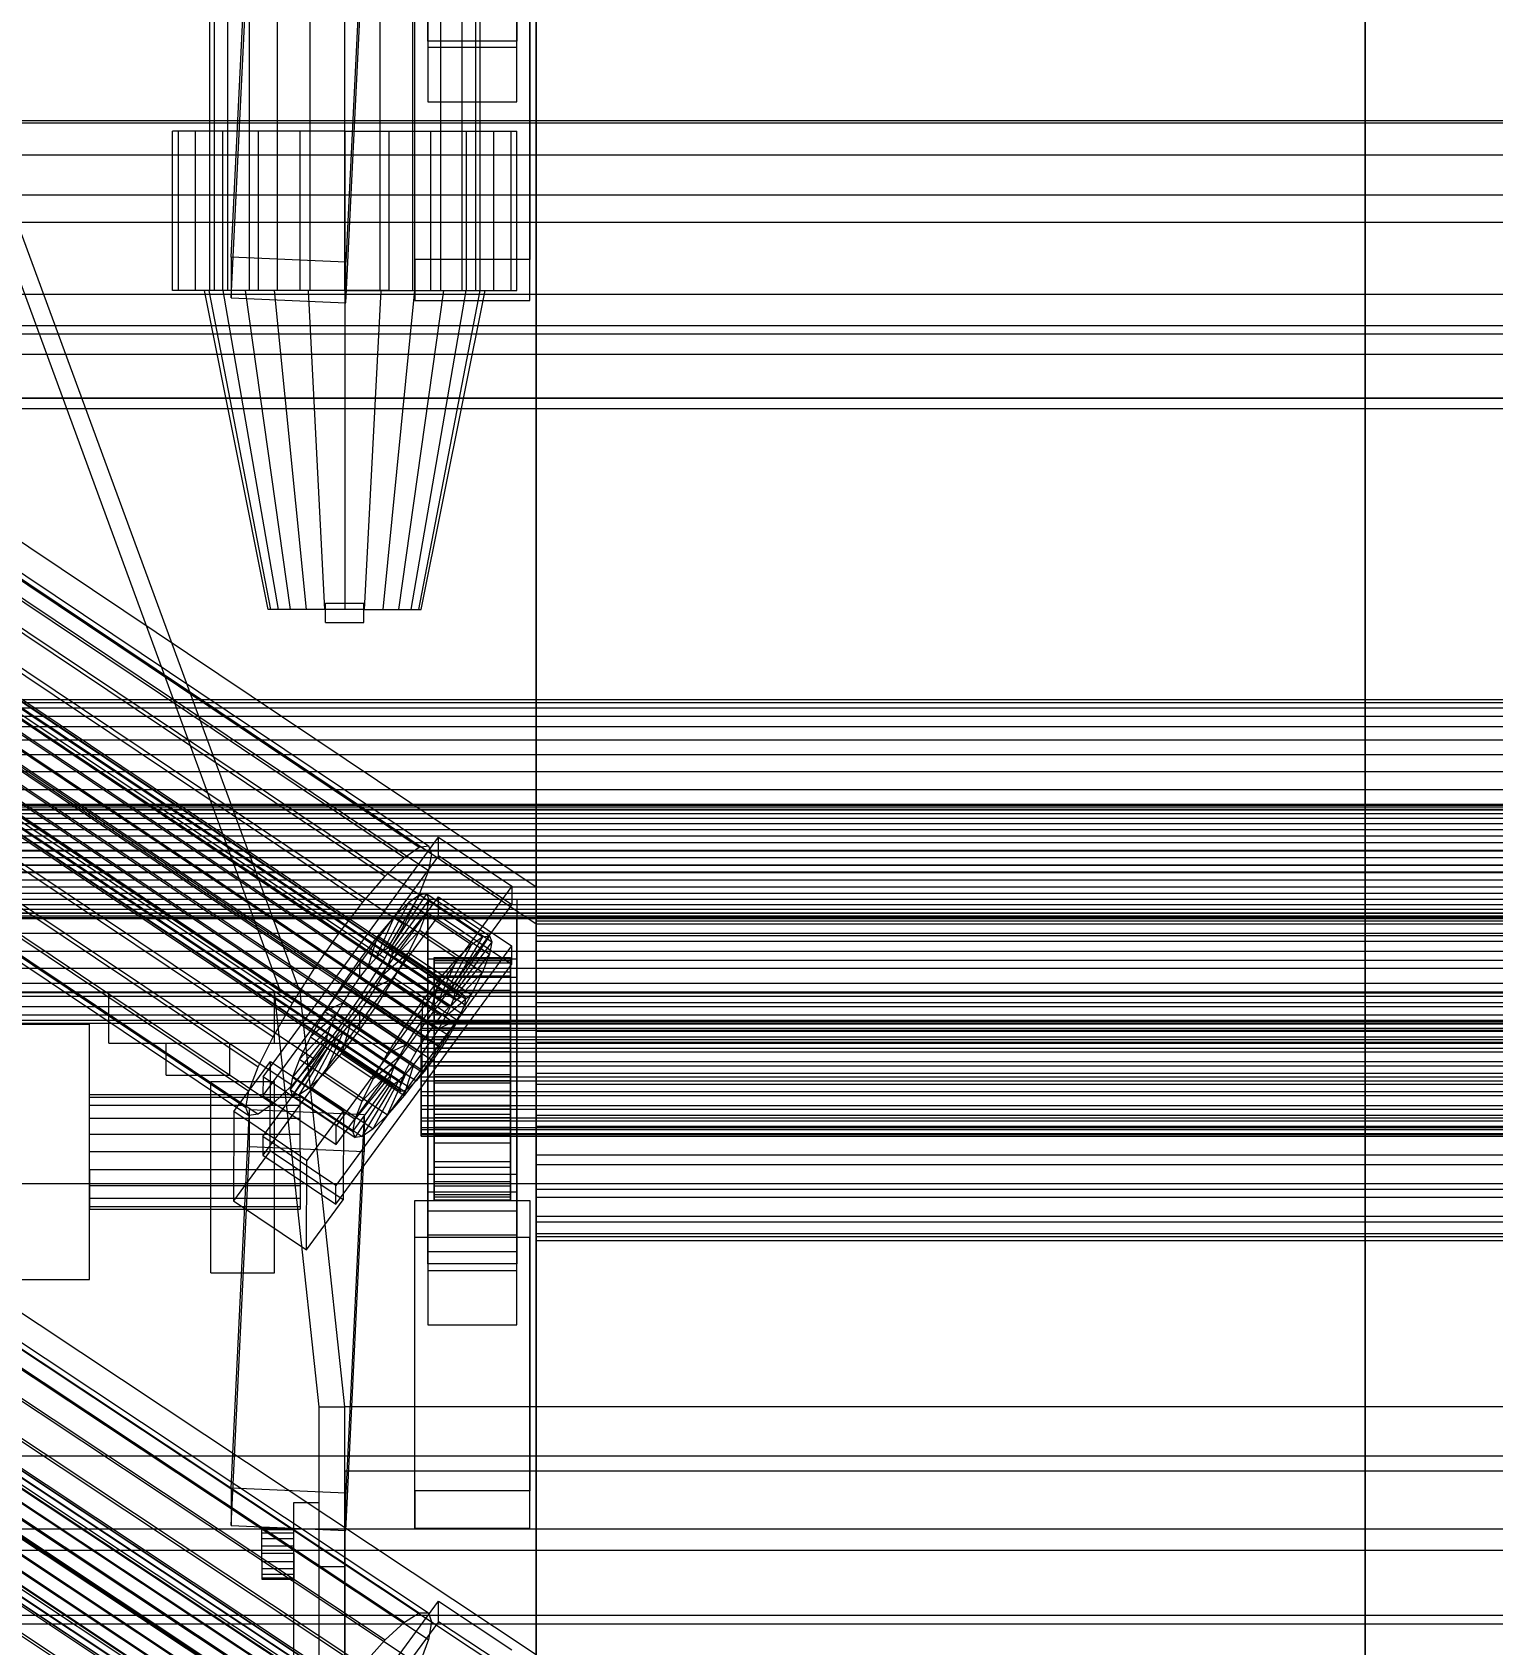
# Model space of a CAD drawing. Header units: millimetres. Extents: x -1970 to 34302, y -65268 to 6837.
# Drawn here: x -209 to 20, y -33802.3 to -33549.5 of the extents above; entities that cross this region are included whole.
import ezdxf

# ---------------------------------------------------------------- set-up
doc = ezdxf.new("R2010")
doc.units = ezdxf.units.MM
for name, color, linetype, lineweight in [('COTAS_O', 1, 'Continuous', 0), ('frontal_briquetadora', 7, 'Continuous', 0), ('frontal_C01', 7, 'Continuous', 0), ('frontal_C02', 7, 'Continuous', 0), ('frontal_mezcladora', 7, 'Continuous', 0), ('frontal_tolva', 7, 'Continuous', 0)]:
    doc.layers.add(name, color=color, linetype=linetype, lineweight=lineweight)
doc.dimstyles.new('R19_100', dxfattribs={"dimtxt": 250, "dimasz": 150, "dimexe": 150, "dimexo": 80, "dimgap": 100, "dimtad": 1, "dimtih": 1, "dimtoh": 1, "dimdsep": 46, "dimcen": 0.09, "dimadec": 0, "dimazin": 0, "dimtfac": 1, "dimtdec": 4, "dimtofl": 0, "dimtmove": 0, "dimatfit": 3, "dimfxl": 1, "dimtolj": 1, "dimtzin": 0, "dimarcsym": 0})

# ---------------------------------------------------------------- blocks, each defined once
blk = doc.blocks.new('*D35')
at = {"layer": 'COTAS_O', "color": 0, "lineweight": -2, "transparency": 16777216}
for p, q in [((-1725, -34320), (-1725, -33550)), ((1725, -34320), (1725, -33550)), ((-1575, -33700), (1575, -33700))]:
    blk.add_line(p, q, dxfattribs=at)
at = {"layer": 'COTAS_O', "color": 0, "transparency": 16777216}
for points in [[(-1575, -33675), (-1575, -33725), (-1725, -33700)], [(1575, -33675), (1575, -33725), (1725, -33700)]]:
    blk.add_solid(points, dxfattribs=at)
at = {"layer": 'Defpoints', "color": 0, "transparency": 16777216}
for p in [(1725, -33700), (-1725, -34400), (1725, -34400)]:
    blk.add_point(p, dxfattribs=at)
blk = doc.blocks.new('*D38')
at = {"layer": 'COTAS_O', "color": 0, "lineweight": -2, "transparency": 16777216}
for p, q in [((-570, -33700), (200, -33700)), ((50, -34750), (50, -33850)), ((-570, -34900), (200, -34900))]:
    blk.add_line(p, q, dxfattribs=at)
at = {"layer": 'COTAS_O', "color": 0, "transparency": 16777216}
for points in [[(25, -33850), (75, -33850), (50, -33700)], [(25, -34750), (75, -34750), (50, -34900)]]:
    blk.add_solid(points, dxfattribs=at)
at = {"layer": 'Defpoints', "color": 0, "transparency": 16777216}
for p in [(-650, -33700), (50, -33700), (-650, -34900)]:
    blk.add_point(p, dxfattribs=at)

msp = doc.modelspace()

# ---------------------------------------------------------------- linework, layer by layer
at = {"layer": 'frontal_briquetadora'}
for p, q in [((-170, -33700), (-305, -33332.75)), ((-167, -33700), (-302, -33332.75)), ((-197, -33700), (-171, -33700)), ((-197, -33708), (-197, -33700)), ((-164, -33765), (-171, -33700)), ((-167, -33700), (-171, -33700)), ((-171, -33708), (-171, -33700)), ((-171, -33700), (211, -33700)), ((-170, -33700), (-167, -33700)), ((-170, -33700), (210, -33700)), ((-167, -33700), (207, -33700)), ((-160, -33765), (-167, -33700)), ((-225, -33705), (-200, -33705)), ((-200, -33745), (-200, -33705)), ((-197, -33708), (-171, -33708)), ((-188, -33708), (-178, -33708)), ((-188, -33713), (-188, -33708)), ((-178, -33713), (-178, -33708)), ((-171, -33708), (211, -33708)), ((-188, -33713), (-178, -33713)), ((-181, -33714), (-171, -33714)), ((-181, -33744), (-181, -33714)), ((-171, -33744), (-171, -33714)), ((-200, -33716.44), (-200, -33716)), ((-200, -33716), (-167, -33716)), ((-200, -33717.719), (-200, -33716.44)), ((-200, -33716.44), (-167, -33716.44)), ((-167, -33716.44), (-167, -33716)), ((-167, -33717.719), (-167, -33716.44)), ((-200, -33719.71), (-200, -33717.719)), ((-200, -33717.719), (-167, -33717.719)), ((-200, -33722.219), (-200, -33719.71)), ((-200, -33719.71), (-167, -33719.71)), ((-167, -33719.71), (-167, -33717.719)), ((-167, -33722.219), (-167, -33719.71)), ((-200, -33725), (-200, -33722.219)), ((-200, -33722.219), (-167, -33722.219)), ((-167, -33725), (-167, -33722.219)), ((-200, -33727.781), (-200, -33725)), ((-167, -33725), (-200, -33725)), ((-167, -33725), (-167, -33727.781)), ((-200, -33727.781), (-200, -33730.29)), ((-200, -33727.781), (-167, -33727.781)), ((-167, -33727.781), (-167, -33730.29)), ((-200, -33730.29), (-200, -33732.281)), ((-200, -33730.29), (-167, -33730.29)), ((-200, -33732.281), (-200, -33733.56)), ((-200, -33732.281), (-167, -33732.281)), ((-167, -33730.29), (-167, -33732.281)), ((-167, -33732.281), (-167, -33733.56)), ((-200, -33733.56), (-200, -33734)), ((-200, -33733.56), (-167, -33733.56)), ((-200, -33734), (-167, -33734)), ((-167, -33733.56), (-167, -33734)), ((-225, -33745), (-200, -33745)), ((-181, -33744), (-171, -33744)), ((-164, -33765), (-160, -33765)), ((-164, -33920), (-164, -33765)), ((-164, -33790), (-164, -33765)), ((200, -33765), (-160, -33765)), ((-160, -33920), (-160, -33765)), ((-160, -33790), (-160, -33765)), ((200, -33775.055), (-160, -33775.055)), ((-160, -33775.055), (-160, -33778.229)), ((-160, -33777.753), (-160, -33775.055)), ((-160, -33781.33), (-160, -33775.701)), ((-160, -33775.701), (-160, -33775.882)), ((-160, -33775.882), (-160, -33781.854)), ((-160, -33786.061), (-160, -33777.753)), ((-160, -33778.229), (-160, -33786.965)), ((-168, -33780), (-164, -33780)), ((-168, -33875), (-168, -33780)), ((-164, -33875), (-164, -33780)), ((-160, -33792.217), (-160, -33781.33)), ((-160, -33781.854), (-160, -33793.034)), ((-173, -33784.196), (-173, -33784)), ((-173, -33784), (-168, -33784)), ((-173, -33784.764), (-173, -33784.196)), ((-173, -33784.196), (-168, -33784.196)), ((-173, -33785.649), (-173, -33784.764)), ((-173, -33784.764), (-168, -33784.764)), ((-173, -33786.764), (-173, -33785.649)), ((-173, -33785.649), (-168, -33785.649)), ((-168, -33784.196), (-168, -33784)), ((-168, -33784.764), (-168, -33784.196)), ((-168, -33785.649), (-168, -33784.764)), ((-168, -33786.764), (-168, -33785.649)), ((-173, -33788), (-173, -33786.764)), ((-173, -33786.764), (-168, -33786.764)), ((-173, -33789.236), (-173, -33788)), ((-168, -33788), (-173, -33788)), ((-168, -33788), (-168, -33786.764)), ((-168, -33788), (-168, -33789.236)), ((-160, -33799.164), (-160, -33786.061)), ((-160, -33786.965), (-160, -33800.407)), ((-173, -33789.236), (-173, -33790.351)), ((-173, -33789.236), (-168, -33789.236)), ((-173, -33790.351), (-173, -33791.236)), ((-173, -33790.351), (-168, -33790.351)), ((-168, -33789.236), (-168, -33790.351)), ((-168, -33790.351), (-168, -33791.236)), ((-164, -33790), (-160, -33790)), ((-173, -33791.236), (-173, -33791.804)), ((-173, -33791.236), (-168, -33791.236)), ((-173, -33791.804), (-173, -33792)), ((-173, -33791.804), (-168, -33791.804)), ((-173, -33792), (-168, -33792)), ((-168, -33791.236), (-168, -33791.804)), ((-168, -33791.804), (-168, -33792)), ((-160, -33807.297), (-160, -33792.217)), ((-160, -33793.034), (-160, -33808.326)), ((-160, -33815.779), (-160, -33799.164)), ((-160, -33800.407), (-160, -33817.241))]:
    msp.add_line(p, q, dxfattribs=at)
at = {"layer": 'frontal_C01'}
for p, q in [((-130, -33803.877), (-130, -33491.691)), ((0, -33803.877), (0, -33491.691)), ((-130, -33497.378), (-130, -33809.565)), ((0, -33497.378), (0, -33809.565)), ((-147, -33506.375), (-147, -33551.849)), ((-133, -33551.849), (-133, -33506.375)), ((-177.811, -33584.731), (-174.943, -33525.912)), ((-156.962, -33526.698), (-159.83, -33585.518)), ((-177.811, -33591.135), (-174.943, -33532.316)), ((-159.83, -33591.922), (-156.962, -33533.103)), ((-147, -33550.914), (-147, -33535.546)), ((-133, -33535.546), (-133, -33550.914)), ((-149, -33585.123), (-149, -33540.028)), ((-131, -33540.028), (-131, -33585.123)), ((-147, -33545.02), (-147, -33560.388)), ((-133, -33560.388), (-133, -33545.02)), ((-149, -33591.526), (-149, -33546.432)), ((-131, -33591.526), (-131, -33546.432)), ((-147, -33548.647), (-147, -33551.849)), ((-133, -33551.849), (-133, -33548.647)), ((-133, -33550.914), (-147, -33550.914)), ((-147, -33550.914), (-147, -33560.388)), ((-147, -33551.849), (-133, -33551.849)), ((-133, -33560.388), (-133, -33550.914)), ((-147, -33560.388), (-133, -33560.388)), ((-425, -33579.245), (425, -33579.245)), ((-159.83, -33585.518), (-177.811, -33584.731)), ((-177.811, -33584.731), (-177.811, -33591.135)), ((-159.83, -33591.922), (-159.83, -33585.518)), ((-131, -33585.123), (-149, -33585.123)), ((-149, -33585.123), (-149, -33591.526)), ((-131, -33591.526), (-131, -33585.123)), ((425, -33590.613), (-425, -33590.613)), ((-177.811, -33591.135), (-159.83, -33591.922)), ((-149, -33591.526), (-131, -33591.526)), ((425, -33595.509), (-425, -33595.509)), ((-425, -33606.878), (425, -33606.878)), ((-311.15, -33654.12), (311.15, -33654.12)), ((-311.15, -33654.563), (311.15, -33654.563)), ((-311.15, -33655.405), (311.15, -33655.405)), ((-311.15, -33656.702), (311.15, -33656.702)), ((-311.15, -33658.33), (311.15, -33658.33)), ((-311.15, -33660.394), (311.15, -33660.394)), ((-311.15, -33662.695), (311.15, -33662.695)), ((-311.15, -33665.385), (311.15, -33665.385)), ((-311.15, -33668.203), (311.15, -33668.203)), ((-440, -33670.486), (440, -33670.486)), ((-440, -33670.643), (440, -33670.643)), ((-440, -33670.942), (440, -33670.942)), ((-440, -33671.401), (440, -33671.401)), ((-440, -33671.978), (440, -33671.978)), ((311.15, -33671.336), (-311.15, -33671.336)), ((-440, -33672.709), (440, -33672.709)), ((-440, -33673.525), (440, -33673.525)), ((-440, -33674.478), (440, -33674.478)), ((-311.15, -33674.479), (311.15, -33674.479)), ((-440, -33675.477), (440, -33675.477)), ((440, -33676.586), (-440, -33676.586)), ((-334.938, -33676.398), (-150.629, -33798.729)), ((-332.629, -33674.95), (-148.32, -33797.282)), ((-331.181, -33674.943), (-146.872, -33797.274)), ((-330.692, -33676.376), (-146.383, -33798.708)), ((-440, -33677.7), (440, -33677.7)), ((-440, -33678.891), (440, -33678.891)), ((-356.348, -33679.321), (-142.549, -33821.225)), ((-355.53, -33678.808), (-141.731, -33820.712)), ((-355.017, -33678.805), (-141.218, -33820.71)), ((-354.844, -33679.313), (-141.045, -33821.218)), ((-337.95, -33679.186), (-153.641, -33801.518)), ((-331.197, -33679.153), (-146.887, -33801.484)), ((-311.15, -33677.841), (311.15, -33677.841)), ((-440, -33680.045), (440, -33680.045)), ((-440, -33681.236), (440, -33681.236)), ((-358.659, -33681.705), (-144.861, -33823.609)), ((-357.415, -33680.309), (-143.617, -33822.213)), ((-355.541, -33681.689), (-141.742, -33823.594)), ((-355.022, -33680.297), (-141.224, -33822.201)), ((-311.15, -33681.095), (311.15, -33681.095)), ((-440, -33682.35), (440, -33682.35)), ((-440, -33683.459), (440, -33683.459)), ((-440, -33684.458), (440, -33684.458)), ((-146.196, -33825.318), (-359.995, -33683.414)), ((-356.363, -33683.396), (-142.565, -33825.3)), ((-341.461, -33683.127), (-157.152, -33805.458)), ((-332.659, -33683.083), (-148.35, -33805.414)), ((-311.15, -33684.456), (311.15, -33684.456)), ((-440, -33685.411), (440, -33685.411)), ((-440, -33686.227), (440, -33686.227)), ((-440, -33686.958), (440, -33686.958)), ((-362.578, -33687.291), (-148.779, -33829.196)), ((-361.332, -33685.319), (-147.533, -33827.224)), ((-358.68, -33687.272), (-144.881, -33829.176)), ((-357.434, -33685.3), (-143.635, -33827.204)), ((-440, -33687.534), (440, -33687.534)), ((-440, -33687.994), (440, -33687.994)), ((-440, -33688.293), (440, -33688.293)), ((-440, -33688.449), (440, -33688.449)), ((-363.648, -33689.195), (-149.85, -33831.1)), ((-360.017, -33689.177), (-146.218, -33831.082)), ((-160.922, -33810.281), (-345.231, -33687.95)), ((-334.981, -33687.899), (-150.672, -33810.23)), ((-311.15, -33687.6), (311.15, -33687.6)), ((-364.989, -33692.294), (-151.191, -33834.199)), ((-364.471, -33690.902), (-150.672, -33832.806)), ((-362.596, -33692.282), (-148.798, -33834.187)), ((-361.352, -33690.886), (-147.554, -33832.79)), ((-311.15, -33690.732), (311.15, -33690.732)), ((-365.168, -33693.278), (-151.369, -33835.182)), ((-364.995, -33693.786), (-151.196, -33835.69)), ((-364.482, -33693.783), (-150.683, -33835.688)), ((-363.664, -33693.27), (-149.865, -33835.175)), ((-349.002, -33693.327), (-164.693, -33815.658)), ((-338.003, -33693.272), (-153.694, -33815.604)), ((-311.15, -33693.551), (311.15, -33693.551)), ((-311.15, -33696.241), (311.15, -33696.241)), ((-352.519, -33698.892), (-168.21, -33821.223)), ((-341.52, -33698.837), (-157.211, -33821.169)), ((-311.15, -33698.542), (311.15, -33698.542)), ((-311.15, -33700.606), (311.15, -33700.606)), ((-311.15, -33702.233), (311.15, -33702.233)), ((-355.541, -33704.266), (-171.232, -33826.597)), ((-345.291, -33704.214), (-160.982, -33826.546)), ((-311.15, -33703.531), (311.15, -33703.531)), ((-311.15, -33704.373), (311.15, -33704.373)), ((-311.15, -33704.816), (311.15, -33704.816)), ((-349.061, -33709.038), (-164.752, -33831.369)), ((-130, -33803.877), (-228.298, -33738.634)), ((-228.298, -33744.321), (-130, -33809.565)), ((-172.809, -33832.716), (-145.277, -33795.477)), ((-145.289, -33798.679), (-145.277, -33795.477)), ((-145.277, -33795.477), (-133.809, -33803.089)), ((-450, -33797.635), (450, -33797.635)), ((-150.629, -33798.729), (-148.32, -33797.282)), ((-148.32, -33797.282), (-146.872, -33797.274)), ((-146.872, -33797.274), (-146.383, -33798.708)), ((-145.289, -33798.679), (-172.821, -33835.918)), ((-153.641, -33801.518), (-150.629, -33798.729)), ((-146.383, -33798.708), (-146.887, -33801.484)), ((-133.821, -33806.291), (-145.289, -33798.679)), ((-157.152, -33805.458), (-153.641, -33801.518)), ((-146.887, -33801.484), (-148.35, -33805.414))]:
    msp.add_line(p, q, dxfattribs=at)
at = {"layer": 'frontal_C02'}
for p, q in [((-130, -33683.511), (-130, -33398.69)), ((0, -33683.511), (0, -33398.69)), ((-130, -33404.431), (-130, -33689.252)), ((0, -33404.431), (0, -33689.252)), ((-334.938, -33555.385), (-150.629, -33678.869)), ((-332.629, -33553.761), (-148.32, -33677.245)), ((-331.181, -33553.564), (-146.872, -33677.048)), ((-330.692, -33554.807), (-146.383, -33678.291)), ((-356.348, -33557.977), (-142.549, -33701.219)), ((-355.53, -33557.402), (-141.731, -33700.643)), ((-355.017, -33557.332), (-141.218, -33700.574)), ((-354.844, -33557.773), (-141.045, -33701.014)), ((-337.95, -33558.325), (-153.641, -33681.809)), ((-331.197, -33557.406), (-146.887, -33680.89)), ((-358.659, -33560.456), (-144.861, -33703.698)), ((-357.415, -33559.019), (-143.617, -33702.261)), ((-355.541, -33560.032), (-141.742, -33703.274)), ((-355.022, -33558.694), (-141.224, -33701.935)), ((-450, -33563.331), (450, -33563.331)), ((-146.196, -33705.433), (-359.995, -33562.191)), ((-356.363, -33561.697), (-142.565, -33704.939)), ((-341.461, -33562.381), (-157.152, -33685.865)), ((-332.659, -33561.184), (-148.35, -33684.668)), ((430, -33563.746), (-430, -33563.746)), ((-361.332, -33564.105), (-147.533, -33707.346)), ((-358.68, -33565.538), (-144.881, -33708.779)), ((-357.434, -33563.575), (-143.635, -33706.817)), ((-334.981, -33565.883), (-150.672, -33689.367)), ((-363.648, -33567.946), (-149.85, -33711.187)), ((-362.578, -33566.068), (-148.779, -33709.309)), ((-360.017, -33567.452), (-146.218, -33710.693)), ((-160.922, -33690.761), (-345.231, -33567.277)), ((430, -33568.746), (-430, -33568.746)), ((-364.989, -33570.949), (-151.191, -33714.191)), ((-364.471, -33569.611), (-150.672, -33712.852)), ((-362.596, -33570.624), (-148.798, -33713.865)), ((-361.352, -33569.187), (-147.554, -33712.428)), ((-365.168, -33571.87), (-151.369, -33715.112)), ((-364.995, -33572.311), (-151.196, -33715.552)), ((-364.482, -33572.241), (-150.683, -33715.482)), ((-363.664, -33571.666), (-149.865, -33714.907)), ((-349.002, -33572.678), (-164.693, -33696.162)), ((-338.003, -33571.183), (-153.694, -33694.667)), ((450, -33575.022), (-450, -33575.022)), ((-352.519, -33578.218), (-168.21, -33701.702)), ((-341.52, -33576.722), (-157.211, -33700.206)), ((-355.541, -33583.517), (-171.232, -33707.001)), ((-345.291, -33582.124), (-160.982, -33705.608)), ((-357.863, -33588.216), (-173.554, -33711.7)), ((-349.061, -33587.019), (-164.752, -33710.503)), ((-352.572, -33591.076), (-168.263, -33714.56)), ((-359.326, -33591.994), (-175.016, -33715.478)), ((-359.83, -33594.593), (-175.521, -33718.077)), ((-359.341, -33595.837), (-175.032, -33719.321)), ((-357.893, -33595.64), (-173.584, -33719.124)), ((-355.584, -33594.016), (-171.275, -33717.5)), ((450, -33596.803), (-450, -33596.803)), ((-450, -33608.494), (450, -33608.494)), ((-130, -33683.511), (-228.298, -33617.653)), ((-228.298, -33623.394), (-130, -33689.252)), ((-172.809, -33713.273), (-145.277, -33675.68)), ((-148.32, -33677.245), (-146.872, -33677.048)), ((-146.872, -33677.048), (-146.383, -33678.291)), ((-145.289, -33678.602), (-145.277, -33675.68)), ((-145.277, -33675.68), (-133.809, -33683.363)), ((-145.289, -33678.602), (-172.821, -33716.195)), ((-153.641, -33681.809), (-150.629, -33678.869)), ((-150.629, -33678.869), (-148.32, -33677.245)), ((-146.383, -33678.291), (-146.887, -33680.89)), ((-133.821, -33686.286), (-145.289, -33678.602)), ((-157.152, -33685.865), (-153.641, -33681.809)), ((-146.887, -33680.89), (-148.35, -33684.668)), ((-133.809, -33683.363), (-161.341, -33720.956)), ((-153.199, -33692.96), (-148.226, -33684.716)), ((-152.686, -33692.89), (-147.143, -33684.569)), ((-148.35, -33684.668), (-150.672, -33689.367)), ((-148.226, -33684.716), (-149.953, -33685.931)), ((-147.143, -33684.569), (-148.226, -33684.716)), ((-148.226, -33684.716), (-138.396, -33691.302)), ((-147.143, -33684.569), (-137.313, -33691.155)), ((-146.777, -33685.499), (-147.143, -33684.569)), ((-133.809, -33683.363), (-133.821, -33686.286)), ((-130, -33968.332), (-130, -33683.511)), ((0, -33683.511), (-130, -33683.511)), ((0, -33968.332), (0, -33683.511)), ((130, -33683.511), (0, -33683.511)), ((-172.847, -33722.625), (-145.315, -33685.032)), ((-161.353, -33723.879), (-133.821, -33686.286)), ((-160.922, -33690.761), (-157.152, -33685.865)), ((-154.017, -33693.535), (-149.953, -33685.931)), ((-152.513, -33693.331), (-146.777, -33685.499)), ((-149.953, -33685.931), (-152.207, -33688.13)), ((-149.953, -33685.931), (-140.123, -33692.517)), ((-147.155, -33687.443), (-146.777, -33685.499)), ((-147, -33688.333), (-147, -33685.41)), ((-147, -33685.41), (-133, -33685.41)), ((-147, -33731.314), (-147, -33685.41)), ((-146.777, -33685.499), (-136.948, -33692.085)), ((-145.327, -33687.955), (-145.315, -33685.032)), ((-145.315, -33685.032), (-133.847, -33692.716)), ((-133, -33685.41), (-133, -33688.333)), ((-133, -33685.41), (-133, -33731.314)), ((-145.327, -33687.955), (-172.859, -33725.548)), ((-155.085, -33694.577), (-152.207, -33688.13)), ((-152.207, -33688.13), (-154.833, -33691.164)), ((-150.672, -33689.367), (-153.694, -33694.667)), ((-152.692, -33694.252), (-147.155, -33687.443)), ((-152.207, -33688.13), (-142.377, -33694.716)), ((-148.249, -33690.269), (-147.155, -33687.443)), ((-147.155, -33687.443), (-137.325, -33694.029)), ((-133, -33688.333), (-147, -33688.333)), ((-147, -33688.333), (-147, -33734.237)), ((-133.859, -33695.638), (-145.327, -33687.955)), ((-133, -33734.237), (-133, -33688.333)), ((-130, -33689.252), (-130, -33688.159)), ((-130, -33688.159), (-130, -33688.795)), ((-130, -33688.159), (130, -33688.159)), ((-130, -33688.795), (-130, -33691.118)), ((-130, -33688.795), (130, -33688.795)), ((-130, -33689.252), (-130, -33974.073)), ((-130, -33689.252), (0, -33689.252)), ((-130, -33692.001), (-130, -33689.252)), ((-130, -33689.252), (130, -33689.252)), ((0, -33689.252), (0, -33974.073)), ((0, -33689.252), (130, -33689.252)), ((-164.693, -33696.162), (-160.922, -33690.761)), ((-154.833, -33691.164), (-157.653, -33694.826)), ((-156.329, -33696.014), (-154.833, -33691.164)), ((-154.833, -33691.164), (-145.003, -33697.75)), ((-153.21, -33695.59), (-148.249, -33690.269)), ((-149.985, -33693.784), (-148.249, -33690.269)), ((-148.249, -33690.269), (-138.419, -33696.855)), ((-138.396, -33691.302), (-143.369, -33699.546)), ((-137.313, -33691.155), (-142.856, -33699.476)), ((-136.948, -33692.085), (-142.683, -33699.917)), ((-140.123, -33692.517), (-138.396, -33691.302)), ((-138.396, -33691.302), (-137.313, -33691.155)), ((-136.948, -33692.085), (-137.325, -33694.029)), ((-137.313, -33691.155), (-136.948, -33692.085)), ((-130, -33691.118), (-130, -33694.969)), ((-130, -33691.118), (130, -33691.118)), ((-130, -33696.218), (-130, -33692.001)), ((-130, -33692.001), (130, -33692.001)), ((-133.847, -33692.716), (-161.379, -33730.309)), ((-157.653, -33694.826), (-160.474, -33698.867)), ((-157.653, -33694.826), (-157.665, -33697.749)), ((-147.823, -33701.412), (-157.653, -33694.826)), ((-153.694, -33694.667), (-157.211, -33700.206)), ((-156.329, -33696.014), (-155.085, -33694.577)), ((-155.085, -33694.577), (-154.017, -33693.535)), ((-145.255, -33701.163), (-155.085, -33694.577)), ((-154.033, -33697.255), (-149.985, -33693.784)), ((-154.017, -33693.535), (-153.199, -33692.96)), ((-144.188, -33700.121), (-154.017, -33693.535)), ((-152.692, -33694.252), (-153.21, -33695.59)), ((-153.199, -33692.96), (-152.686, -33692.89)), ((-143.369, -33699.546), (-153.199, -33692.96)), ((-152.513, -33693.331), (-152.692, -33694.252)), ((-142.862, -33700.838), (-152.692, -33694.252)), ((-142.856, -33699.476), (-152.686, -33692.89)), ((-152.686, -33692.89), (-152.513, -33693.331)), ((-142.683, -33699.917), (-152.513, -33693.331)), ((-152.246, -33697.748), (-149.985, -33693.784)), ((-149.985, -33693.784), (-140.156, -33700.37)), ((-147, -33697.685), (-147, -33694.762)), ((-147, -33694.762), (-133, -33694.762)), ((-147, -33740.667), (-147, -33694.762)), ((-146, -33704.549), (-146, -33694.555)), ((-146, -33694.555), (-146, -33695.031)), ((-146, -33694.555), (-134, -33694.555)), ((-146, -33695.373), (-146, -33694.555)), ((-142.377, -33694.716), (-145.255, -33701.163)), ((-145.003, -33697.75), (-142.377, -33694.716)), ((-140.123, -33692.517), (-144.188, -33700.121)), ((-137.325, -33694.029), (-142.862, -33700.838)), ((-142.377, -33694.716), (-140.123, -33692.517)), ((-137.325, -33694.029), (-138.419, -33696.855)), ((-134, -33695.031), (-134, -33694.555)), ((-134, -33694.555), (-134, -33704.549)), ((-134, -33694.555), (-134, -33695.373)), ((-133.847, -33692.716), (-133.859, -33695.638)), ((-133, -33694.762), (-133, -33697.685)), ((-133, -33694.762), (-133, -33740.667)), ((-168.21, -33701.702), (-164.693, -33696.162)), ((-161.391, -33733.231), (-133.859, -33695.638)), ((-157.665, -33697.749), (-156.329, -33696.014)), ((-146.499, -33702.6), (-156.329, -33696.014)), ((-154.033, -33697.255), (-155.103, -33699.133)), ((-153.21, -33695.59), (-154.033, -33697.255)), ((-144.203, -33703.841), (-154.033, -33697.255)), ((-143.38, -33702.176), (-153.21, -33695.59)), ((-146, -33704.774), (-146, -33695.031)), ((-146, -33695.031), (-146, -33696.768)), ((-146, -33695.031), (-134, -33695.031)), ((-146, -33704.936), (-146, -33695.373)), ((-146, -33695.373), (-134, -33695.373)), ((-146, -33697.429), (-146, -33695.373)), ((-146, -33705.597), (-146, -33696.768)), ((-146, -33696.768), (-146, -33699.649)), ((-146, -33696.768), (-134, -33696.768)), ((-138.419, -33696.855), (-143.38, -33702.176)), ((-138.419, -33696.855), (-140.156, -33700.37)), ((-134, -33696.768), (-134, -33695.031)), ((-134, -33695.031), (-134, -33704.774)), ((-134, -33695.373), (-134, -33704.936)), ((-134, -33695.373), (-134, -33697.429)), ((-134, -33699.649), (-134, -33696.768)), ((-134, -33696.768), (-134, -33705.597)), ((-130, -33694.969), (-130, -33700.086)), ((-130, -33694.969), (130, -33694.969)), ((-130, -33701.616), (-130, -33696.218)), ((-130, -33696.218), (130, -33696.218)), ((-160.474, -33698.867), (-163.105, -33703.011)), ((-159.001, -33699.663), (-160.474, -33698.867)), ((-160.474, -33698.867), (-150.644, -33705.453)), ((-160.247, -33701.626), (-159.001, -33699.663)), ((-159.001, -33699.663), (-157.665, -33697.749)), ((-149.171, -33706.249), (-159.001, -33699.663)), ((-157.665, -33697.749), (-147.835, -33704.335)), ((-155.103, -33699.133), (-156.35, -33701.096)), ((-155.103, -33699.133), (-152.246, -33697.748)), ((-145.274, -33705.719), (-155.103, -33699.133)), ((-154.877, -33701.892), (-152.246, -33697.748)), ((-152.246, -33697.748), (-142.416, -33704.334)), ((-147.823, -33701.412), (-145.003, -33697.75)), ((-133, -33697.685), (-147, -33697.685)), ((-147, -33697.685), (-147, -33743.589)), ((-145.003, -33697.75), (-146.499, -33702.6)), ((-146, -33705.91), (-146, -33697.429)), ((-146, -33697.429), (-134, -33697.429)), ((-146, -33700.584), (-146, -33697.429)), ((-146, -33706.962), (-146, -33699.649)), ((-146, -33699.649), (-146, -33703.477)), ((-146, -33699.649), (-134, -33699.649)), ((-143.369, -33699.546), (-144.188, -33700.121)), ((-142.856, -33699.476), (-143.369, -33699.546)), ((-142.862, -33700.838), (-142.683, -33699.917)), ((-142.683, -33699.917), (-142.856, -33699.476)), ((-134, -33697.429), (-134, -33705.91)), ((-134, -33697.429), (-134, -33700.584)), ((-134, -33703.477), (-134, -33699.649)), ((-134, -33699.649), (-134, -33706.962)), ((-133, -33743.589), (-133, -33697.685)), ((-171.232, -33707.001), (-168.21, -33701.702)), ((-160.247, -33701.626), (-163.105, -33703.011)), ((-161.318, -33703.504), (-160.247, -33701.626)), ((-157.211, -33700.206), (-160.982, -33705.608)), ((-150.417, -33708.212), (-160.247, -33701.626)), ((-157.698, -33705.933), (-154.877, -33701.892)), ((-156.35, -33701.096), (-157.686, -33703.01)), ((-156.35, -33701.096), (-154.877, -33701.892)), ((-146.52, -33707.682), (-156.35, -33701.096)), ((-154.877, -33701.892), (-145.047, -33708.478)), ((-150.644, -33705.453), (-147.823, -33701.412)), ((-147.835, -33704.335), (-147.823, -33701.412)), ((-145.255, -33701.163), (-146.499, -33702.6)), ((-146, -33707.405), (-146, -33700.584)), ((-146, -33700.584), (-134, -33700.584)), ((-146, -33704.621), (-146, -33700.584)), ((-144.188, -33700.121), (-145.255, -33701.163)), ((-144.861, -33703.698), (-143.617, -33702.261)), ((-140.156, -33700.37), (-144.203, -33703.841)), ((-144.203, -33703.841), (-143.38, -33702.176)), ((-143.617, -33702.261), (-142.549, -33701.219)), ((-143.38, -33702.176), (-142.862, -33700.838)), ((-142.549, -33701.219), (-141.731, -33700.643)), ((-140.156, -33700.37), (-142.416, -33704.334)), ((-141.224, -33701.935), (-141.742, -33703.274)), ((-141.731, -33700.643), (-141.218, -33700.574)), ((-141.045, -33701.014), (-141.224, -33701.935)), ((-141.218, -33700.574), (-141.045, -33701.014)), ((-134, -33700.584), (-134, -33707.405)), ((-134, -33700.584), (-134, -33704.621)), ((-130, -33700.086), (-130, -33706.12)), ((-130, -33700.086), (130, -33700.086)), ((-130, -33707.827), (-130, -33701.616)), ((-130, -33701.616), (130, -33701.616)), ((-163.105, -33703.011), (-165.365, -33706.975)), ((-161.318, -33703.504), (-165.365, -33706.975)), ((-163.105, -33703.011), (-153.275, -33709.596)), ((-162.14, -33705.169), (-161.318, -33703.504)), ((-151.488, -33710.089), (-161.318, -33703.504)), ((-159.022, -33704.745), (-160.518, -33709.595)), ((-159.022, -33704.745), (-160.266, -33706.182)), ((-157.686, -33703.01), (-159.022, -33704.745)), ((-149.192, -33711.33), (-159.022, -33704.745)), ((-157.686, -33703.01), (-157.698, -33705.933)), ((-147.856, -33709.596), (-157.686, -33703.01)), ((-147.835, -33704.335), (-149.171, -33706.249)), ((-148, -33704.936), (-148, -33704.549)), ((-148, -33704.549), (-148, -33704.774)), ((-148, -33704.549), (148, -33704.549)), ((-148, -33704.774), (-148, -33705.597)), ((-148, -33704.774), (148, -33704.774)), ((-148, -33705.91), (-148, -33704.936)), ((-148, -33704.936), (148, -33704.936)), ((-146.499, -33702.6), (-147.835, -33704.335)), ((-146.196, -33705.433), (-144.861, -33703.698)), ((-146, -33708.775), (-146, -33703.477)), ((-146, -33703.477), (-146, -33707.99)), ((-146, -33703.477), (-134, -33703.477)), ((-146, -33704.774), (-146, -33704.549)), ((-134, -33704.549), (-146, -33704.549)), ((-146, -33704.549), (-146, -33704.936)), ((-146, -33709.317), (-146, -33704.621)), ((-146, -33704.621), (-134, -33704.621)), ((-146, -33709.267), (-146, -33704.621)), ((-146, -33705.597), (-146, -33704.774)), ((-134, -33704.774), (-146, -33704.774)), ((-134, -33704.936), (-146, -33704.936)), ((-146, -33704.936), (-146, -33705.91)), ((-145.274, -33705.719), (-144.203, -33703.841)), ((-142.416, -33704.334), (-145.274, -33705.719)), ((-142.416, -33704.334), (-145.047, -33708.478)), ((-142.565, -33704.939), (-143.635, -33706.817)), ((-141.742, -33703.274), (-142.565, -33704.939)), ((-134, -33707.99), (-134, -33703.477)), ((-134, -33703.477), (-134, -33708.775)), ((-134, -33704.549), (-134, -33704.774)), ((-134, -33704.936), (-134, -33704.549)), ((-134, -33704.621), (-134, -33709.317)), ((-134, -33704.621), (-134, -33709.267)), ((-134, -33704.774), (-134, -33705.597)), ((-134, -33705.91), (-134, -33704.936)), ((-173.554, -33711.7), (-171.232, -33707.001)), ((-162.837, -33707.428), (-168.573, -33715.26)), ((-162.659, -33706.507), (-168.196, -33713.316)), ((-162.14, -33705.169), (-167.102, -33710.49)), ((-165.365, -33706.975), (-167.102, -33710.49)), ((-161.333, -33707.224), (-165.397, -33714.828)), ((-165.365, -33706.975), (-155.535, -33713.561)), ((-160.982, -33705.608), (-164.752, -33710.503)), ((-160.266, -33706.182), (-163.144, -33712.629)), ((-162.837, -33707.428), (-162.659, -33706.507)), ((-162.664, -33707.869), (-162.837, -33707.428)), ((-153.008, -33714.014), (-162.837, -33707.428)), ((-162.659, -33706.507), (-162.14, -33705.169)), ((-152.829, -33713.093), (-162.659, -33706.507)), ((-161.333, -33707.224), (-162.151, -33707.799)), ((-152.311, -33711.754), (-162.14, -33705.169)), ((-160.266, -33706.182), (-161.333, -33707.224)), ((-151.503, -33713.809), (-161.333, -33707.224)), ((-160.518, -33709.595), (-157.698, -33705.933)), ((-150.436, -33712.768), (-160.266, -33706.182)), ((-157.698, -33705.933), (-147.868, -33712.518)), ((-153.275, -33709.596), (-150.644, -33705.453)), ((-150.644, -33705.453), (-149.171, -33706.249)), ((-149.171, -33706.249), (-150.417, -33708.212)), ((-148.779, -33709.309), (-147.533, -33707.346)), ((-148, -33705.597), (-148, -33706.962)), ((-148, -33705.597), (148, -33705.597)), ((-148, -33707.405), (-148, -33705.91)), ((-148, -33705.91), (148, -33705.91)), ((-148, -33706.962), (-148, -33708.775)), ((-148, -33706.962), (148, -33706.962)), ((-148, -33709.317), (-148, -33707.405)), ((-148, -33707.405), (148, -33707.405)), ((-147.533, -33707.346), (-146.196, -33705.433)), ((-146.52, -33707.682), (-145.274, -33705.719)), ((-146, -33706.962), (-146, -33705.597)), ((-134, -33705.597), (-146, -33705.597)), ((-134, -33705.91), (-146, -33705.91)), ((-146, -33705.91), (-146, -33707.405)), ((-146, -33708.775), (-146, -33706.962)), ((-134, -33706.962), (-146, -33706.962)), ((-134, -33707.405), (-146, -33707.405)), ((-146, -33707.405), (-146, -33709.317)), ((-143.635, -33706.817), (-144.881, -33708.779)), ((-134, -33705.597), (-134, -33706.962)), ((-134, -33707.405), (-134, -33705.91)), ((-134, -33706.962), (-134, -33708.775)), ((-134, -33709.317), (-134, -33707.405)), ((-130, -33706.12), (-130, -33712.66)), ((130, -33706.12), (-130, -33706.12)), ((-162.664, -33707.869), (-168.208, -33716.19)), ((-162.151, -33707.799), (-167.125, -33716.043)), ((-163.144, -33712.629), (-160.518, -33709.595)), ((-162.151, -33707.799), (-162.664, -33707.869)), ((-152.835, -33714.455), (-162.664, -33707.869)), ((-152.321, -33714.385), (-162.151, -33707.799)), ((-160.518, -33709.595), (-150.688, -33716.18)), ((-155.535, -33713.561), (-153.275, -33709.596)), ((-153.275, -33709.596), (-150.417, -33708.212)), ((-150.417, -33708.212), (-151.488, -33710.089)), ((-149.85, -33711.187), (-148.779, -33709.309)), ((-149.192, -33711.33), (-147.856, -33709.596)), ((-148, -33708.775), (-148, -33710.913)), ((-148, -33708.775), (148, -33708.775)), ((-148, -33711.518), (-148, -33709.317)), ((-148, -33709.317), (148, -33709.317)), ((-145.047, -33708.478), (-147.868, -33712.518)), ((-147.868, -33712.518), (-147.856, -33709.596)), ((-147.856, -33709.596), (-146.52, -33707.682)), ((-145.047, -33708.478), (-146.52, -33707.682)), ((-144.881, -33708.779), (-146.218, -33710.693)), ((-146, -33707.99), (-146, -33710.913)), ((-134, -33707.99), (-146, -33707.99)), ((-146, -33707.99), (-146, -33712.882)), ((-146, -33710.913), (-146, -33708.775)), ((-134, -33708.775), (-146, -33708.775)), ((-146, -33711.518), (-146, -33709.267)), ((-146, -33709.267), (-134, -33709.267)), ((-146, -33714.204), (-146, -33709.267)), ((-134, -33709.317), (-146, -33709.317)), ((-146, -33709.317), (-146, -33711.518)), ((-134, -33710.913), (-134, -33707.99)), ((-134, -33712.882), (-134, -33707.99)), ((-134, -33708.775), (-134, -33710.913)), ((-134, -33709.267), (-134, -33711.518)), ((-134, -33709.267), (-134, -33714.204)), ((-134, -33711.518), (-134, -33709.317)), ((-130, -33714.427), (-130, -33707.827)), ((-130, -33707.827), (130, -33707.827)), ((-177.394, -33718.661), (-171.658, -33710.83)), ((-175.016, -33715.478), (-173.554, -33711.7)), ((-171.715, -33724.858), (-171.658, -33710.83)), ((-171.658, -33710.83), (-160.19, -33718.513)), ((-164.752, -33710.503), (-168.263, -33714.56)), ((-167.102, -33710.49), (-168.196, -33713.316)), ((-167.102, -33710.49), (-157.272, -33717.076)), ((-157.272, -33717.076), (-152.311, -33711.754)), ((-155.535, -33713.561), (-151.488, -33710.089)), ((-152.311, -33711.754), (-152.829, -33713.093)), ((-151.488, -33710.089), (-152.311, -33711.754)), ((-150.688, -33716.18), (-149.192, -33711.33)), ((-147.868, -33712.518), (-150.688, -33716.18)), ((-150.672, -33712.852), (-149.85, -33711.187)), ((-150.436, -33712.768), (-149.192, -33711.33)), ((-147.554, -33712.428), (-148.798, -33713.865)), ((-148, -33710.913), (-148, -33713.23)), ((148, -33710.913), (-148, -33710.913)), ((-148, -33713.856), (-148, -33711.518)), ((-148, -33711.518), (148, -33711.518)), ((-146.218, -33710.693), (-147.554, -33712.428)), ((-146, -33710.913), (-134, -33710.913)), ((-146, -33713.23), (-146, -33710.913)), ((-134, -33711.518), (-146, -33711.518)), ((-146, -33711.518), (-146, -33713.856)), ((-134, -33710.913), (-134, -33713.23)), ((-134, -33713.856), (-134, -33711.518)), ((-172.809, -33713.273), (-172.821, -33716.195)), ((-161.341, -33720.956), (-172.809, -33713.273)), ((-168.263, -33714.56), (-171.275, -33717.5)), ((-168.196, -33713.316), (-168.573, -33715.26)), ((-168.196, -33713.316), (-158.366, -33719.902)), ((-167.125, -33716.043), (-165.397, -33714.828)), ((-165.397, -33714.828), (-163.144, -33712.629)), ((-165.397, -33714.828), (-155.567, -33721.414)), ((-163.144, -33712.629), (-153.314, -33719.215)), ((-158.743, -33721.846), (-153.008, -33714.014)), ((-158.378, -33722.776), (-152.835, -33714.455)), ((-158.366, -33719.902), (-152.829, -33713.093)), ((-157.295, -33722.629), (-152.321, -33714.385)), ((-157.272, -33717.076), (-155.535, -33713.561)), ((-155.567, -33721.414), (-151.503, -33713.809)), ((-153.314, -33719.215), (-150.436, -33712.768)), ((-152.829, -33713.093), (-153.008, -33714.014)), ((-153.008, -33714.014), (-152.835, -33714.455)), ((-152.835, -33714.455), (-152.321, -33714.385)), ((-152.321, -33714.385), (-151.503, -33713.809)), ((-151.503, -33713.809), (-150.436, -33712.768)), ((-151.369, -33715.112), (-151.191, -33714.191)), ((-151.191, -33714.191), (-150.672, -33712.852)), ((-149.865, -33714.907), (-150.683, -33715.482)), ((-148.798, -33713.865), (-149.865, -33714.907)), ((-148, -33713.23), (-148, -33715.569)), ((-148, -33713.23), (148, -33713.23)), ((-148, -33716.174), (-148, -33713.856)), ((-148, -33713.856), (148, -33713.856)), ((-146, -33713.23), (-146, -33712.882)), ((-146, -33712.882), (-146, -33717.819)), ((-146, -33712.882), (-134, -33712.882)), ((-146, -33715.569), (-146, -33713.23)), ((-134, -33713.23), (-146, -33713.23)), ((-146, -33713.856), (-146, -33714.204)), ((-134, -33713.856), (-146, -33713.856)), ((-146, -33713.856), (-146, -33716.174)), ((-146, -33714.204), (-134, -33714.204)), ((-146, -33719.096), (-146, -33714.204)), ((-134, -33717.819), (-134, -33712.882)), ((-134, -33712.882), (-134, -33713.23)), ((-134, -33713.23), (-134, -33715.569)), ((-134, -33714.204), (-134, -33713.856)), ((-134, -33716.174), (-134, -33713.856)), ((-134, -33714.204), (-134, -33719.096)), ((-130, -33712.66), (-130, -33719.26)), ((-130, -33712.66), (130, -33712.66)), ((-130, -33720.967), (-130, -33714.427)), ((-130, -33714.427), (130, -33714.427)), ((-175.521, -33718.077), (-175.016, -33715.478)), ((-171.275, -33717.5), (-173.584, -33719.124)), ((-172.821, -33716.195), (-161.353, -33723.879)), ((-168.573, -33715.26), (-168.208, -33716.19)), ((-168.573, -33715.26), (-158.743, -33721.846)), ((-168.208, -33716.19), (-167.125, -33716.043)), ((-168.208, -33716.19), (-158.378, -33722.776)), ((-167.125, -33716.043), (-157.295, -33722.629)), ((-158.366, -33719.902), (-157.272, -33717.076)), ((-150.688, -33716.18), (-153.314, -33719.215)), ((-151.196, -33715.552), (-151.369, -33715.112)), ((-150.683, -33715.482), (-151.196, -33715.552)), ((-148, -33715.569), (-148, -33717.769)), ((-148, -33715.569), (148, -33715.569)), ((-148, -33718.312), (-148, -33716.174)), ((-148, -33716.174), (148, -33716.174)), ((-146, -33717.769), (-146, -33715.569)), ((-146, -33715.569), (-146, -33717.819)), ((-134, -33715.569), (-146, -33715.569)), ((-146, -33716.174), (-146, -33719.096)), ((-134, -33716.174), (-146, -33716.174)), ((-146, -33716.174), (-146, -33718.312)), ((-134, -33717.819), (-134, -33715.569)), ((-134, -33715.569), (-134, -33717.769)), ((-134, -33719.096), (-134, -33716.174)), ((-134, -33718.312), (-134, -33716.174)), ((-177.811, -33777.742), (-174.943, -33718.365)), ((-177.394, -33718.661), (-177.451, -33732.69)), ((-165.926, -33726.345), (-177.394, -33718.661)), ((-175.032, -33719.321), (-175.521, -33718.077)), ((-173.584, -33719.124), (-175.032, -33719.321)), ((-174.943, -33724.212), (-174.943, -33718.365)), ((-174.943, -33718.365), (-156.962, -33719.16)), ((-160.19, -33718.513), (-165.926, -33726.345)), ((-160.19, -33718.513), (-160.247, -33732.542)), ((-156.962, -33719.16), (-159.83, -33778.536)), ((-158.743, -33721.846), (-158.366, -33719.902)), ((-156.962, -33719.16), (-156.962, -33725.006)), ((-153.314, -33719.215), (-155.567, -33721.414)), ((-148, -33717.769), (-148, -33719.682)), ((-148, -33717.769), (148, -33717.769)), ((-148, -33720.125), (-148, -33718.312)), ((-148, -33718.312), (148, -33718.312)), ((-148, -33719.682), (-148, -33721.176)), ((-148, -33719.682), (148, -33719.682)), ((-148, -33721.489), (-148, -33720.125)), ((-148, -33720.125), (148, -33720.125)), ((-146, -33719.682), (-146, -33717.769)), ((-146, -33717.769), (-146, -33722.465)), ((-134, -33717.769), (-146, -33717.769)), ((-146, -33717.819), (-146, -33722.465)), ((-146, -33717.819), (-134, -33717.819)), ((-146, -33718.312), (-146, -33723.61)), ((-134, -33718.312), (-146, -33718.312)), ((-146, -33718.312), (-146, -33720.125)), ((-146, -33719.096), (-134, -33719.096)), ((-146, -33723.61), (-146, -33719.096)), ((-146, -33721.176), (-146, -33719.682)), ((-146, -33719.682), (-146, -33726.503)), ((-134, -33719.682), (-146, -33719.682)), ((-146, -33720.125), (-146, -33727.438)), ((-134, -33720.125), (-146, -33720.125)), ((-146, -33720.125), (-146, -33721.489)), ((-134, -33722.465), (-134, -33717.769)), ((-134, -33717.769), (-134, -33719.682)), ((-134, -33722.465), (-134, -33717.819)), ((-134, -33723.61), (-134, -33718.312)), ((-134, -33720.125), (-134, -33718.312)), ((-134, -33719.096), (-134, -33723.61)), ((-134, -33726.503), (-134, -33719.682)), ((-134, -33719.682), (-134, -33721.176)), ((-134, -33727.438), (-134, -33720.125)), ((-134, -33721.489), (-134, -33720.125)), ((-130, -33719.26), (-130, -33725.47)), ((-130, -33719.26), (130, -33719.26)), ((-172.847, -33722.625), (-172.859, -33725.548)), ((-161.379, -33730.309), (-172.847, -33722.625)), ((-161.353, -33723.879), (-161.341, -33720.956)), ((-158.378, -33722.776), (-158.743, -33721.846)), ((-157.295, -33722.629), (-158.378, -33722.776)), ((-155.567, -33721.414), (-157.295, -33722.629)), ((-148, -33721.176), (-148, -33722.15)), ((-148, -33721.176), (148, -33721.176)), ((-148, -33722.312), (-148, -33721.489)), ((-148, -33721.489), (148, -33721.489)), ((-148, -33722.15), (-148, -33722.538)), ((-148, -33722.15), (148, -33722.15)), ((-148, -33722.538), (-148, -33722.312)), ((-148, -33722.312), (148, -33722.312)), ((-148, -33722.538), (148, -33722.538)), ((-146, -33722.15), (-146, -33721.176)), ((-146, -33721.176), (-146, -33729.657)), ((-134, -33721.176), (-146, -33721.176)), ((-146, -33721.489), (-146, -33730.318)), ((-134, -33721.489), (-146, -33721.489)), ((-146, -33721.489), (-146, -33722.312)), ((-146, -33722.538), (-146, -33722.15)), ((-146, -33722.15), (-146, -33731.714)), ((-134, -33722.15), (-146, -33722.15)), ((-146, -33722.312), (-146, -33732.056)), ((-134, -33722.312), (-146, -33722.312)), ((-146, -33722.312), (-146, -33722.538)), ((-146, -33722.465), (-146, -33726.503)), ((-146, -33722.465), (-134, -33722.465)), ((-146, -33722.538), (-146, -33732.532)), ((-134, -33722.538), (-146, -33722.538)), ((-134, -33729.657), (-134, -33721.176)), ((-134, -33721.176), (-134, -33722.15)), ((-134, -33730.318), (-134, -33721.489)), ((-134, -33722.312), (-134, -33721.489)), ((-134, -33731.714), (-134, -33722.15)), ((-134, -33722.15), (-134, -33722.538)), ((-134, -33732.056), (-134, -33722.312)), ((-134, -33722.538), (-134, -33722.312)), ((-134, -33726.503), (-134, -33722.465)), ((-134, -33732.532), (-134, -33722.538)), ((-130, -33727.001), (-130, -33720.967)), ((-130, -33720.967), (130, -33720.967)), ((-177.811, -33783.589), (-174.943, -33724.212)), ((-171.715, -33724.858), (-177.451, -33732.69)), ((-156.962, -33725.006), (-174.943, -33724.212)), ((-160.247, -33732.542), (-171.715, -33724.858)), ((-159.83, -33784.383), (-156.962, -33725.006)), ((-146, -33723.61), (-134, -33723.61)), ((-146, -33727.438), (-146, -33723.61)), ((-134, -33723.61), (-134, -33727.438)), ((-172.859, -33725.548), (-161.391, -33733.231)), ((-165.983, -33740.374), (-165.926, -33726.345)), ((-146, -33726.503), (-146, -33729.657)), ((-146, -33726.503), (-134, -33726.503)), ((-146, -33727.438), (-134, -33727.438)), ((-146, -33730.318), (-146, -33727.438)), ((-134, -33729.657), (-134, -33726.503)), ((-134, -33727.438), (-134, -33730.318)), ((-130, -33725.47), (-130, -33730.868)), ((-130, -33725.47), (130, -33725.47)), ((-130, -33732.118), (-130, -33727.001)), ((-130, -33727.001), (130, -33727.001)), ((-147, -33742.553), (-147, -33728.525)), ((-147, -33728.525), (-133, -33728.525)), ((-147, -33738.088), (-147, -33728.525)), ((-146, -33729.657), (-146, -33731.714)), ((-146, -33729.657), (-134, -33729.657)), ((-134, -33731.714), (-134, -33729.657)), ((-133, -33728.525), (-133, -33742.553)), ((-133, -33728.525), (-133, -33738.088)), ((-177.451, -33732.69), (-165.983, -33740.374)), ((-165.983, -33740.374), (-160.247, -33732.542)), ((-161.391, -33733.231), (-161.379, -33730.309)), ((-149, -33738.462), (-149, -33732.616)), ((-149, -33732.616), (-131, -33732.616)), ((-149, -33778.138), (-149, -33732.616)), ((-133, -33731.314), (-147, -33731.314)), ((-147, -33731.314), (-147, -33734.237)), ((-146, -33730.318), (-134, -33730.318)), ((-146, -33732.056), (-146, -33730.318)), ((-146, -33731.714), (-146, -33732.532)), ((-146, -33731.714), (-134, -33731.714)), ((-146, -33732.056), (-134, -33732.056)), ((-146, -33732.532), (-146, -33732.056)), ((-146, -33732.532), (-134, -33732.532)), ((-134, -33730.318), (-134, -33732.056)), ((-134, -33732.532), (-134, -33731.714)), ((-134, -33732.056), (-134, -33732.532)), ((-133, -33734.237), (-133, -33731.314)), ((-131, -33732.616), (-131, -33738.462)), ((-131, -33732.616), (-131, -33778.138)), ((-130, -33730.868), (-130, -33735.085)), ((-130, -33730.868), (130, -33730.868)), ((-130, -33735.969), (-130, -33732.118)), ((-130, -33732.118), (130, -33732.118)), ((-147, -33734.237), (-133, -33734.237)), ((-130, -33735.085), (-130, -33737.834)), ((-130, -33735.085), (130, -33735.085)), ((-130, -33738.292), (-130, -33735.969)), ((-130, -33735.969), (130, -33735.969)), ((-130, -33737.834), (-130, -33738.928)), ((-130, -33737.834), (130, -33737.834)), ((-131, -33738.462), (-149, -33738.462)), ((-149, -33783.983), (-149, -33738.462)), ((-133, -33738.088), (-147, -33738.088)), ((-147, -33738.088), (-147, -33752.117)), ((-133, -33752.117), (-133, -33738.088)), ((-131, -33783.983), (-131, -33738.462)), ((-130, -33738.928), (-130, -33738.292)), ((-130, -33738.292), (130, -33738.292)), ((-130, -33738.928), (130, -33738.928)), ((-133, -33740.667), (-147, -33740.667)), ((-147, -33740.667), (-147, -33743.589)), ((-133, -33742.553), (-147, -33742.553)), ((-147, -33742.553), (-147, -33752.117)), ((-133, -33743.589), (-133, -33740.667)), ((-133, -33752.117), (-133, -33742.553)), ((-147, -33743.589), (-133, -33743.589)), ((-147, -33752.117), (-133, -33752.117)), ((-425, -33772.681), (425, -33772.681)), ((-159.83, -33778.536), (-177.811, -33777.742)), ((-177.811, -33777.742), (-177.811, -33783.589)), ((-131, -33778.138), (-149, -33778.138)), ((-149, -33778.138), (-149, -33783.983)), ((-131, -33783.983), (-131, -33778.138)), ((-159.83, -33784.383), (-159.83, -33778.536)), ((425, -33784.157), (-425, -33784.157)), ((-177.811, -33783.589), (-159.83, -33784.383)), ((-149, -33783.983), (-131, -33783.983)), ((425, -33787.528), (-425, -33787.528)), ((-425, -33799.004), (425, -33799.004))]:
    msp.add_line(p, q, dxfattribs=at)
at = {"layer": 'frontal_mezcladora'}
for p, q in [((-181.2, -33450), (-181.2, -33590)), ((-180.478, -33450), (-180.478, -33590)), ((-178.36, -33450), (-178.36, -33590)), ((-174.991, -33450), (-174.991, -33590)), ((-170.6, -33450), (-170.6, -33590)), ((-165.487, -33450), (-165.487, -33590)), ((-160, -33590), (-160, -33450)), ((-154.513, -33450), (-154.513, -33590)), ((-149.4, -33450), (-149.4, -33590)), ((-145.009, -33450), (-145.009, -33590)), ((-141.64, -33450), (-141.64, -33590)), ((-139.522, -33450), (-139.522, -33590)), ((-138.8, -33450), (-138.8, -33590)), ((-186.08, -33565), (-187, -33565)), ((-187, -33590), (-187, -33565)), ((-183.383, -33565), (-186.08, -33565)), ((-186.08, -33590), (-186.08, -33565)), ((-179.092, -33565), (-183.383, -33565)), ((-183.383, -33590), (-183.383, -33565)), ((-173.5, -33565), (-179.092, -33565)), ((-179.092, -33590), (-179.092, -33565)), ((-166.988, -33565), (-173.5, -33565)), ((-173.5, -33590), (-173.5, -33565)), ((-160, -33565), (-166.988, -33565)), ((-166.988, -33590), (-166.988, -33565)), ((-160, -33565), (-153.012, -33565)), ((-160, -33565), (-160, -33590)), ((-153.012, -33565), (-146.5, -33565)), ((-153.012, -33590), (-153.012, -33565)), ((-146.5, -33565), (-140.908, -33565)), ((-146.5, -33590), (-146.5, -33565)), ((-140.908, -33565), (-136.617, -33565)), ((-140.908, -33590), (-140.908, -33565)), ((-136.617, -33565), (-133.92, -33565)), ((-136.617, -33590), (-136.617, -33565)), ((-133.92, -33565), (-133, -33565)), ((-133.92, -33590), (-133.92, -33565)), ((-133, -33590), (-133, -33565)), ((-186.08, -33590), (-187, -33590)), ((-183.383, -33590), (-186.08, -33590)), ((-179.092, -33590), (-183.383, -33590)), ((-181.25, -33590), (-182, -33590)), ((-172, -33640), (-182, -33590)), ((-179.053, -33590), (-181.25, -33590)), ((-171.591, -33640), (-181.25, -33590)), ((-180.478, -33590), (-181.2, -33590)), ((-178.36, -33590), (-180.478, -33590)), ((-173.5, -33590), (-179.092, -33590)), ((-175.556, -33590), (-179.053, -33590)), ((-170.392, -33640), (-179.053, -33590)), ((-174.991, -33590), (-178.36, -33590)), ((-171, -33590), (-175.556, -33590)), ((-168.485, -33640), (-175.556, -33590)), ((-170.6, -33590), (-174.991, -33590)), ((-166.988, -33590), (-173.5, -33590)), ((-165.694, -33590), (-171, -33590)), ((-166, -33640), (-171, -33590)), ((-165.487, -33590), (-170.6, -33590)), ((-160, -33590), (-166.988, -33590)), ((-160, -33590), (-165.694, -33590)), ((-163.106, -33640), (-165.694, -33590)), ((-160, -33590), (-165.487, -33590)), ((-160, -33590), (-154.513, -33590)), ((-153.012, -33590), (-160, -33590)), ((-160, -33590), (-154.306, -33590)), ((-160, -33590), (-160, -33640)), ((-156.894, -33640), (-154.306, -33590)), ((-154.513, -33590), (-149.4, -33590)), ((-154.306, -33590), (-149, -33590)), ((-154, -33640), (-149, -33590)), ((-153.012, -33590), (-146.5, -33590)), ((-151.515, -33640), (-144.444, -33590)), ((-149.608, -33640), (-140.947, -33590)), ((-149.4, -33590), (-145.009, -33590)), ((-149, -33590), (-144.444, -33590)), ((-148.409, -33640), (-138.75, -33590)), ((-148, -33640), (-138, -33590)), ((-146.5, -33590), (-140.908, -33590)), ((-145.009, -33590), (-141.64, -33590)), ((-144.444, -33590), (-140.947, -33590)), ((-141.64, -33590), (-139.522, -33590)), ((-140.947, -33590), (-138.75, -33590)), ((-140.908, -33590), (-136.617, -33590)), ((-139.522, -33590), (-138.8, -33590)), ((-138.75, -33590), (-138, -33590)), ((-136.617, -33590), (-133.92, -33590)), ((-133.92, -33590), (-133, -33590)), ((-163, -33639), (-157, -33639)), ((-163, -33642), (-163, -33639)), ((-157, -33642), (-157, -33639)), ((-171.591, -33640), (-172, -33640)), ((-170.392, -33640), (-171.591, -33640)), ((-168.485, -33640), (-170.392, -33640)), ((-166, -33640), (-168.485, -33640)), ((-163.106, -33640), (-166, -33640)), ((-160, -33640), (-163.106, -33640)), ((-156.894, -33640), (-160, -33640)), ((-156.894, -33640), (-154, -33640)), ((-154, -33640), (-151.515, -33640)), ((-151.515, -33640), (-149.608, -33640)), ((-149.608, -33640), (-148.409, -33640)), ((-148.409, -33640), (-148, -33640)), ((-163, -33642), (-157, -33642)), ((-300, -33680), (300, -33680)), ((-650, -33700), (650, -33700)), ((-650, -33730), (650, -33730)), ((-625, -33730), (625, -33730))]:
    msp.add_line(p, q, dxfattribs=at)
at = {"layer": 'frontal_tolva'}
for p, q in [((1725, -33600), (-1725, -33600)), ((1725, -33606.849), (-1725, -33606.849))]:
    msp.add_line(p, q, dxfattribs=at)

# ---------------------------------------------------------------- dimensions: what is measured, and where the dimension line sits
at = {"layer": 'COTAS_O'}
for p1, p2, distance, picture, middle in [((-1725, -34400), (1725, -34400), 700, '*D35', (0, -33700)), ((-650, -34900), (-650, -33700), -700, '*D38', (50, -34300))]:
    dim = msp.add_aligned_dim(p1=p1, p2=p2, distance=distance, text='<> O', dimstyle='R19_100', dxfattribs=at)
    dim.commit()
    dim.dimension.update_dxf_attribs({"geometry": picture, "text_midpoint": middle})

doc.saveas('drawing.dxf')
